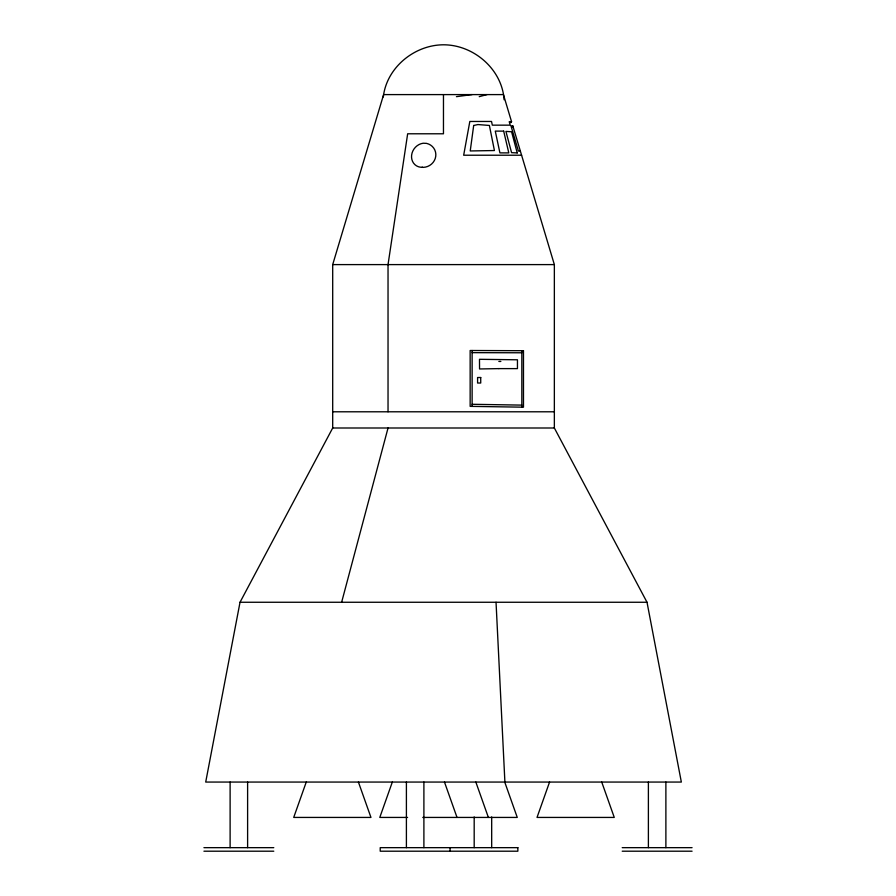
<?xml version="1.0" encoding="UTF-8"?>
<svg xmlns="http://www.w3.org/2000/svg" width="896" height="896" viewBox="0 0 896 896"><rect width="100%" height="100%" fill="white"/><g stroke="black" fill="none" stroke-linecap="round" stroke-linejoin="round"><path stroke-width="1.34" d="M443.475 94.595L443.464 133.784L407.658 133.784L388.035 264.6L388.035 411.79M383.309 96.958C386.568 67.637 414.4 44.867 443.52 44.8C473.693 44.789 502.118 69.283 504.112 99.77M510.821 122.696L511.549 121.699L503.429 94.595L383.622 94.595L332.696 264.6L332.696 427.997L240.027 602.258L205.71 782.062L681.341 782.062L647.013 602.258L554.355 427.997L554.355 264.6L512.826 125.955L510.978 125.821L518.403 151.043L520.341 151.043M512.49 127.21L512.826 125.955M341.634 602.258L388.035 427.997M306.253 782.062L293.72 817.432L370.955 817.432L358.411 782.062M392.325 782.062L379.792 817.432L407.579 817.432M549.562 782.062L537.029 817.432L614.264 817.432L601.731 782.062M479.226 96.667L486.976 94.595M456.434 96.656L472.058 94.595M511.549 121.699L509.219 121.699L510.216 125.16L492.318 125.16L491.534 121.464L469.829 121.464L463.669 155.221L521.595 155.221M332.696 264.6L554.355 264.6M521.83 352.778L472.125 352.654M498.859 361.446L500.842 361.446M521.83 405.115L472.125 404.286M332.696 411.79L554.355 411.79M332.696 427.997L554.355 427.997M240.027 602.258L647.013 602.258M422.766 817.432L517.261 817.432L504.728 782.062M203.93 847.661L273.784 847.661M622.216 847.661L692.07 847.661M203.93 851.2L273.784 851.2M622.216 851.2L692.07 851.2M475.843 782.062L488.376 817.432M444.483 782.062L457.016 817.432M496.037 602.258L504.896 782.062M665.885 782.062L665.885 847.661M648.39 782.062L648.39 847.661M521.83 350.706L521.83 407.187M491.68 816.95L491.68 847.661M474.186 816.95L474.186 847.661M472.125 350.515L472.125 406.426M450.072 847.661L450.072 851.2M423.898 782.062L423.898 847.661M406.403 782.062L406.403 847.661M247.61 782.062L247.61 847.661M230.115 782.062L230.115 847.661M422.33 167.216L423.259 167.373A12.678 12.051 -23.9 0 0 435.736 156.363A12.678 12.051 -23.9 0 0 426.518 143.371L423.181 143.237A12.611 11.166 -52.2 0 0 411.622 155.154A12.611 11.166 -52.2 0 0 420.302 167.194L422.33 167.216M473.682 125.485L470.232 150.954L494.424 150.539L489.384 125.451L477.915 124.555L473.682 125.485M498.859 368.614L479.55 368.962L479.483 359.307L517.451 359.789L517.451 368.614L498.859 368.614M523.477 350.706L470.154 350.504L470.154 406.358L523.477 407.187L523.477 350.706M480.726 377.518L477.59 377.518L477.59 383.018L480.726 383.018L480.726 377.518M517.854 847.661L380.218 847.661L380.218 851.2L517.854 851.2L517.854 847.661M503.686 131.13L495.275 131.107L499.912 152.88L508.794 152.902L503.686 131.13M517.227 152.925L511.582 152.667L505.915 131.41L511.582 131.768L517.227 152.925"/></g></svg>
